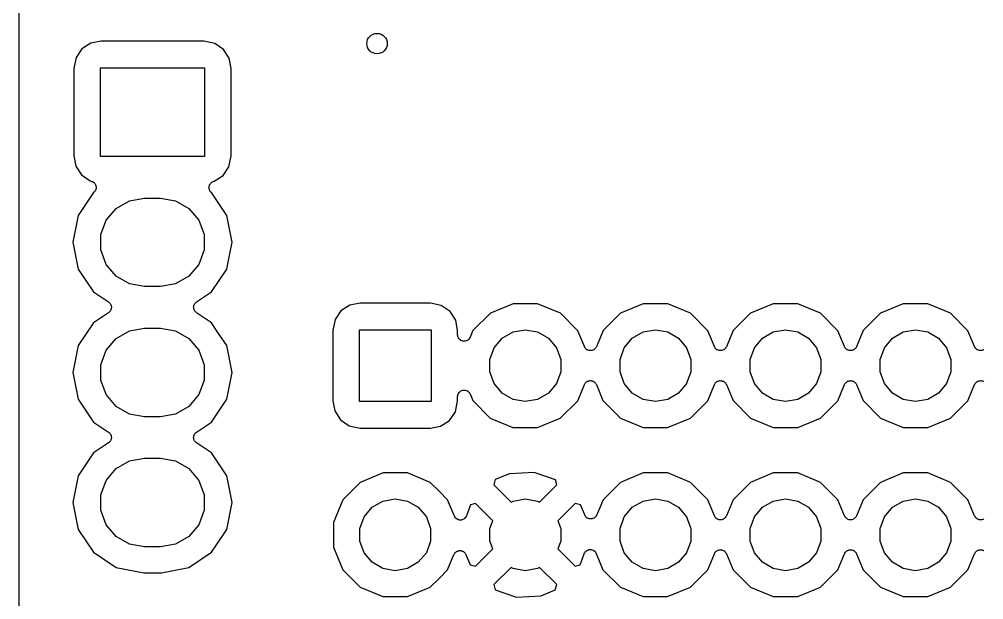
# Model space of a CAD drawing. Extents: x 10 to 287, y -200 to -10.
# Drawn here: x 80.9 to 99.73, y -111.57 to -100.24 of the extents above; entities that cross this region are included whole.
import ezdxf

# ---------------------------------------------------------------- set-up
doc = ezdxf.new("R2010")
doc.units = 0
doc.header["$MEASUREMENT"] = 0
doc.layers.add('BLACK', color=7, linetype='CONTINUOUS')

msp = doc.modelspace()

# ---------------------------------------------------------------- linework, layer by layer
at = {"layer": 'Black'}
for p, q in [((80.8985, -104.59), (80.8985, -98.84)), ((82.2965, -100.703), (82.1229, -100.815)), ((82.4958, -100.666), (82.2965, -100.703)), ((84.5033, -100.666), (82.4958, -100.666)), ((84.7175, -100.709), (84.5033, -100.666)), ((84.8872, -100.825), (84.7175, -100.709)), ((82.1229, -100.815), (82.0069, -100.985)), ((84.9989, -100.999), (84.8872, -100.825)), ((82.0069, -100.985), (81.9636, -101.199)), ((85.0364, -101.198), (84.9989, -100.999)), ((81.9636, -101.199), (81.9636, -102.902)), ((82.484, -102.914), (82.484, -101.186)), ((82.484, -101.186), (84.516, -101.186)), ((84.516, -101.186), (84.516, -102.914)), ((85.0364, -101.255), (85.0364, -101.198)), ((85.0364, -102.901), (85.0364, -101.255)), ((81.9636, -102.902), (82.0011, -103.101)), ((84.516, -102.914), (82.484, -102.914)), ((84.9931, -103.115), (85.0364, -102.901)), ((82.0011, -103.101), (82.1128, -103.275)), ((84.8771, -103.285), (84.9931, -103.115)), ((82.1128, -103.275), (82.2825, -103.391)), ((84.7012, -103.398), (84.8771, -103.285)), ((82.2825, -103.391), (82.2986, -103.394)), ((82.2986, -103.394), (82.3139, -103.4)), ((82.3139, -103.4), (82.3296, -103.404)), ((82.3296, -103.404), (82.3343, -103.408)), ((82.3343, -103.408), (82.3397, -103.41)), ((82.3397, -103.41), (82.352, -103.421)), ((82.352, -103.421), (82.3652, -103.431)), ((82.3652, -103.431), (82.3684, -103.435)), ((82.3684, -103.435), (82.3728, -103.439)), ((82.3728, -103.439), (82.3806, -103.454)), ((82.3806, -103.454), (82.3897, -103.467)), ((82.3916, -103.565), (82.3831, -103.579)), ((82.3897, -103.467), (82.3911, -103.473)), ((82.3911, -103.473), (82.3938, -103.478)), ((82.3928, -103.559), (82.3916, -103.565)), ((82.3954, -103.554), (82.3928, -103.559)), ((82.3938, -103.478), (82.3963, -103.494)), ((82.3971, -103.538), (82.3954, -103.554)), ((82.3963, -103.494), (82.4002, -103.51)), ((82.4004, -103.522), (82.3971, -103.538)), ((82.4002, -103.51), (82.3995, -103.516)), ((82.3995, -103.516), (82.4004, -103.522)), ((84.6031, -103.522), (84.6039, -103.517)), ((84.6063, -103.539), (84.6031, -103.522)), ((84.6034, -103.512), (84.6075, -103.496)), ((84.6039, -103.517), (84.6034, -103.512)), ((84.6082, -103.556), (84.6063, -103.539)), ((84.6075, -103.496), (84.6103, -103.479)), ((84.6103, -103.561), (84.6082, -103.556)), ((84.6103, -103.479), (84.6127, -103.474)), ((84.6113, -103.566), (84.6103, -103.561)), ((84.62, -103.58), (84.6113, -103.566)), ((84.6127, -103.474), (84.6138, -103.47)), ((84.6138, -103.47), (84.6234, -103.455)), ((84.6234, -103.455), (84.6319, -103.44)), ((84.6319, -103.44), (84.6356, -103.437)), ((84.6356, -103.437), (84.6383, -103.433)), ((84.6383, -103.433), (84.6522, -103.423)), ((84.6522, -103.423), (84.6653, -103.412)), ((84.6653, -103.412), (84.6699, -103.41)), ((84.6699, -103.41), (84.6739, -103.407)), ((84.6739, -103.407), (84.6905, -103.402)), ((84.6905, -103.402), (84.7012, -103.398)), ((82.3488, -103.619), (82.0504, -104.066)), ((82.3558, -103.613), (82.3488, -103.619)), ((82.3686, -103.602), (82.3558, -103.613)), ((82.3717, -103.598), (82.3686, -103.602)), ((82.3759, -103.593), (82.3717, -103.598)), ((82.3831, -103.579), (82.3759, -103.593)), ((83.0483, -103.778), (83.3437, -103.726)), ((83.3437, -103.726), (83.6563, -103.726)), ((83.6563, -103.726), (83.9517, -103.778)), ((84.6277, -103.596), (84.62, -103.58)), ((84.6312, -103.599), (84.6277, -103.596)), ((84.6337, -103.604), (84.6312, -103.599)), ((84.6471, -103.614), (84.6337, -103.604)), ((84.6493, -103.617), (84.6471, -103.614)), ((84.9496, -104.066), (84.6493, -103.617)), ((82.5958, -104.158), (82.7886, -103.928)), ((82.7886, -103.928), (83.0483, -103.778)), ((83.9517, -103.778), (84.2114, -103.928)), ((84.2114, -103.928), (84.4042, -104.158)), ((82.0504, -104.066), (81.9461, -104.59)), ((85.0539, -104.59), (84.9496, -104.066)), ((82.4932, -104.44), (82.5958, -104.158)), ((84.4042, -104.158), (84.5068, -104.44)), ((82.4932, -104.74), (82.4932, -104.44)), ((84.5068, -104.44), (84.5068, -104.74)), ((80.8985, -115.54), (80.8985, -104.59)), ((81.9461, -104.59), (82.0504, -105.114)), ((84.9762, -104.98), (85.0539, -104.59)), ((82.5958, -105.022), (82.4932, -104.74)), ((84.5068, -104.74), (84.4042, -105.022)), ((82.7886, -105.252), (82.5958, -105.022)), ((84.4042, -105.022), (84.2114, -105.252)), ((84.9496, -105.114), (84.9762, -104.98)), ((84.9762, -104.98), (84.9762, -104.98)), ((82.0504, -105.114), (82.3471, -105.558)), ((83.0483, -105.402), (82.7886, -105.252)), ((84.2114, -105.252), (83.9517, -105.402)), ((84.6529, -105.558), (84.9496, -105.114)), ((83.3437, -105.454), (83.0483, -105.402)), ((83.6563, -105.454), (83.3437, -105.454)), ((83.9517, -105.402), (83.6563, -105.454)), ((82.3471, -105.558), (82.6409, -105.754)), ((84.3591, -105.754), (84.6529, -105.558)), ((82.6409, -105.754), (82.6509, -105.764)), ((82.6509, -105.764), (82.6621, -105.772)), ((82.6621, -105.772), (82.6667, -105.779)), ((82.6667, -105.779), (82.6728, -105.785)), ((82.6728, -105.785), (82.6789, -105.797)), ((82.6789, -105.797), (82.6866, -105.809)), ((82.6866, -105.809), (82.6886, -105.817)), ((82.6886, -105.817), (82.6923, -105.824)), ((82.6923, -105.824), (82.6938, -105.838)), ((84.3062, -105.838), (84.3077, -105.824)), ((84.3077, -105.824), (84.3114, -105.817)), ((84.3114, -105.817), (84.3134, -105.809)), ((84.3134, -105.809), (84.3211, -105.797)), ((84.3211, -105.797), (84.3272, -105.785)), ((84.3272, -105.785), (84.3332, -105.779)), ((84.3332, -105.779), (84.3379, -105.772)), ((84.3379, -105.772), (84.3491, -105.764)), ((84.3491, -105.764), (84.3591, -105.754)), ((87.3536, -105.816), (87.18, -105.928)), ((87.5529, -105.779), (87.3536, -105.816)), ((88.9254, -105.779), (87.5529, -105.779)), ((89.1396, -105.822), (88.9254, -105.779)), ((89.3093, -105.938), (89.1396, -105.822)), ((90.5407, -105.791), (90.0971, -105.974)), ((91.0206, -105.791), (90.5407, -105.791)), ((91.4639, -105.975), (91.0206, -105.791)), ((93.0807, -105.791), (92.6371, -105.974)), ((93.5606, -105.791), (93.0807, -105.791)), ((94.0039, -105.975), (93.5606, -105.791)), ((95.6207, -105.791), (95.1771, -105.974)), ((96.1006, -105.791), (95.6207, -105.791)), ((96.5439, -105.975), (96.1006, -105.791)), ((98.1607, -105.791), (97.7171, -105.974)), ((98.6406, -105.791), (98.1607, -105.791)), ((99.0839, -105.975), (98.6406, -105.791)), ((82.6409, -105.966), (82.3471, -106.162)), ((82.6509, -105.956), (82.6409, -105.966)), ((82.6621, -105.948), (82.6509, -105.956)), ((82.6667, -105.941), (82.6621, -105.948)), ((82.6728, -105.935), (82.6667, -105.941)), ((82.6789, -105.923), (82.6728, -105.935)), ((82.6866, -105.911), (82.6789, -105.923)), ((82.6886, -105.903), (82.6866, -105.911)), ((82.6923, -105.896), (82.6886, -105.903)), ((82.6938, -105.882), (82.6923, -105.896)), ((82.6938, -105.838), (82.6971, -105.852)), ((82.6971, -105.868), (82.6938, -105.882)), ((82.6971, -105.852), (82.6962, -105.86)), ((82.6962, -105.86), (82.6971, -105.868)), ((84.3029, -105.852), (84.3062, -105.838)), ((84.3038, -105.86), (84.3029, -105.852)), ((84.3029, -105.868), (84.3038, -105.86)), ((84.3062, -105.882), (84.3029, -105.868)), ((84.3077, -105.896), (84.3062, -105.882)), ((84.3114, -105.903), (84.3077, -105.896)), ((84.3134, -105.911), (84.3114, -105.903)), ((84.3211, -105.923), (84.3134, -105.911)), ((84.3272, -105.935), (84.3211, -105.923)), ((84.3332, -105.941), (84.3272, -105.935)), ((84.3379, -105.948), (84.3332, -105.941)), ((84.3491, -105.956), (84.3379, -105.948)), ((84.3591, -105.966), (84.3491, -105.956)), ((84.6529, -106.162), (84.3591, -105.966)), ((87.18, -105.928), (87.064, -106.098)), ((89.421, -106.112), (89.3093, -105.938)), ((90.0971, -105.974), (89.7574, -106.313)), ((91.803, -106.315), (91.4639, -105.975)), ((92.6371, -105.974), (92.2974, -106.313)), ((94.343, -106.315), (94.0039, -105.975)), ((95.1771, -105.974), (94.8374, -106.313)), ((96.883, -106.315), (96.5439, -105.975)), ((97.7171, -105.974), (97.3774, -106.313)), ((99.423, -106.315), (99.0839, -105.975)), ((82.3471, -106.162), (82.0504, -106.606)), ((84.7916, -106.37), (84.6529, -106.162)), ((87.064, -106.098), (87.0207, -106.312)), ((89.4585, -106.311), (89.421, -106.112)), ((82.7886, -106.468), (83.0483, -106.318)), ((83.0483, -106.318), (83.3437, -106.266)), ((83.3437, -106.266), (83.6563, -106.266)), ((83.6563, -106.266), (83.9517, -106.318)), ((83.9517, -106.318), (84.2114, -106.468)), ((84.9496, -106.606), (84.7916, -106.37)), ((87.0207, -106.312), (87.0207, -107.684)), ((87.5411, -107.696), (87.5411, -106.299)), ((87.5411, -106.299), (88.9381, -106.299)), ((88.9381, -106.299), (88.9381, -107.696)), ((89.4585, -106.396), (89.4585, -106.311)), ((89.4619, -106.415), (89.4585, -106.396)), ((89.7574, -106.313), (89.7028, -106.445)), ((90.3289, -106.46), (90.5398, -106.339)), ((90.5398, -106.339), (90.7796, -106.296)), ((90.7796, -106.296), (91.0194, -106.339)), ((91.0194, -106.339), (91.2303, -106.46)), ((91.9321, -106.627), (91.803, -106.315)), ((92.2974, -106.313), (92.1668, -106.628)), ((92.8689, -106.46), (93.0798, -106.339)), ((93.0798, -106.339), (93.3196, -106.296)), ((93.3196, -106.296), (93.5594, -106.339)), ((93.5594, -106.339), (93.7703, -106.46)), ((94.4721, -106.627), (94.343, -106.315)), ((94.8374, -106.313), (94.7068, -106.628)), ((95.4089, -106.46), (95.6198, -106.339)), ((95.6198, -106.339), (95.8596, -106.296)), ((95.8596, -106.296), (96.0994, -106.339)), ((96.0994, -106.339), (96.3103, -106.46)), ((97.0121, -106.627), (96.883, -106.315)), ((97.3774, -106.313), (97.2468, -106.628)), ((97.9489, -106.46), (98.1598, -106.339)), ((98.1598, -106.339), (98.3996, -106.296)), ((98.3996, -106.296), (98.6394, -106.339)), ((98.6394, -106.339), (98.8503, -106.46)), ((99.5521, -106.627), (99.423, -106.315)), ((82.5958, -106.698), (82.7886, -106.468)), ((84.2114, -106.468), (84.4042, -106.698)), ((89.4644, -106.434), (89.4619, -106.415)), ((89.4657, -106.436), (89.4644, -106.434)), ((89.4662, -106.439), (89.4657, -106.436)), ((89.4758, -106.456), (89.4662, -106.439)), ((89.4847, -106.473), (89.4758, -106.456)), ((89.4868, -106.475), (89.4847, -106.473)), ((89.4883, -106.477), (89.4868, -106.475)), ((89.503, -106.49), (89.4883, -106.477)), ((89.5172, -106.503), (89.503, -106.49)), ((89.5199, -106.504), (89.5172, -106.503)), ((89.522, -106.506), (89.5199, -106.504)), ((89.5401, -106.512), (89.522, -106.506)), ((89.5579, -106.52), (89.5401, -106.512)), ((89.5608, -106.52), (89.5579, -106.52)), ((89.5635, -106.521), (89.5608, -106.52)), ((89.5828, -106.521), (89.5635, -106.521)), ((89.602, -106.522), (89.5828, -106.521)), ((89.6047, -106.521), (89.602, -106.522)), ((89.6076, -106.521), (89.6047, -106.521)), ((89.6257, -106.514), (89.6076, -106.521)), ((89.6441, -106.509), (89.6257, -106.514)), ((89.6464, -106.507), (89.6441, -106.509)), ((89.649, -106.506), (89.6464, -106.507)), ((89.6638, -106.493), (89.649, -106.506)), ((89.6791, -106.482), (89.6638, -106.493)), ((89.6806, -106.479), (89.6791, -106.482)), ((89.6828, -106.477), (89.6806, -106.479)), ((89.6925, -106.461), (89.6828, -106.477)), ((89.7028, -106.445), (89.6925, -106.461)), ((90.1724, -106.647), (90.3289, -106.46)), ((91.2303, -106.46), (91.3868, -106.647)), ((92.7124, -106.647), (92.8689, -106.46)), ((93.7703, -106.46), (93.9268, -106.647)), ((95.2524, -106.647), (95.4089, -106.46)), ((96.3103, -106.46), (96.4668, -106.647)), ((97.7924, -106.647), (97.9489, -106.46)), ((98.8503, -106.46), (99.0068, -106.647)), ((82.0504, -106.606), (81.9461, -107.13)), ((82.4932, -106.98), (82.5958, -106.698)), ((84.4042, -106.698), (84.5068, -106.98)), ((85.0539, -107.13), (84.9496, -106.606)), ((90.0891, -106.876), (90.1724, -106.647)), ((91.3868, -106.647), (91.4701, -106.876)), ((91.941, -106.641), (91.9321, -106.627)), ((91.9487, -106.656), (91.941, -106.641)), ((91.9528, -106.66), (91.9487, -106.656)), ((91.9558, -106.665), (91.9528, -106.66)), ((91.9689, -106.675), (91.9558, -106.665)), ((91.9812, -106.686), (91.9689, -106.675)), ((91.9863, -106.688), (91.9812, -106.686)), ((91.9908, -106.692), (91.9863, -106.688)), ((92.0066, -106.697), (91.9908, -106.692)), ((92.0219, -106.703), (92.0066, -106.697)), ((92.0275, -106.703), (92.0219, -106.703)), ((92.0328, -106.705), (92.0275, -106.703)), ((92.0494, -106.704), (92.0328, -106.705)), ((92.066, -106.705), (92.0494, -106.704)), ((92.0713, -106.703), (92.066, -106.705)), ((92.0769, -106.703), (92.0713, -106.703)), ((92.0922, -106.697), (92.0769, -106.703)), ((92.108, -106.692), (92.0922, -106.697)), ((92.1125, -106.688), (92.108, -106.692)), ((92.1176, -106.686), (92.1125, -106.688)), ((92.1299, -106.675), (92.1176, -106.686)), ((92.1431, -106.665), (92.1299, -106.675)), ((92.1461, -106.66), (92.1431, -106.665)), ((92.1502, -106.656), (92.1461, -106.66)), ((92.1579, -106.642), (92.1502, -106.656)), ((92.1668, -106.628), (92.1579, -106.642)), ((92.6291, -106.876), (92.7124, -106.647)), ((93.9268, -106.647), (94.0101, -106.876)), ((94.481, -106.641), (94.4721, -106.627)), ((94.4887, -106.656), (94.481, -106.641)), ((94.4928, -106.66), (94.4887, -106.656)), ((94.4958, -106.665), (94.4928, -106.66)), ((94.5089, -106.675), (94.4958, -106.665)), ((94.5212, -106.686), (94.5089, -106.675)), ((94.5263, -106.688), (94.5212, -106.686)), ((94.5308, -106.692), (94.5263, -106.688)), ((94.5466, -106.697), (94.5308, -106.692)), ((94.5619, -106.703), (94.5466, -106.697)), ((94.5675, -106.703), (94.5619, -106.703)), ((94.5728, -106.705), (94.5675, -106.703)), ((94.5894, -106.704), (94.5728, -106.705)), ((94.606, -106.705), (94.5894, -106.704)), ((94.6113, -106.703), (94.606, -106.705)), ((94.6169, -106.703), (94.6113, -106.703)), ((94.6322, -106.697), (94.6169, -106.703)), ((94.648, -106.692), (94.6322, -106.697)), ((94.6525, -106.688), (94.648, -106.692)), ((94.6576, -106.686), (94.6525, -106.688)), ((94.6699, -106.675), (94.6576, -106.686)), ((94.6831, -106.665), (94.6699, -106.675)), ((94.6861, -106.66), (94.6831, -106.665)), ((94.6902, -106.656), (94.6861, -106.66)), ((94.6979, -106.642), (94.6902, -106.656)), ((94.7068, -106.628), (94.6979, -106.642)), ((95.1691, -106.876), (95.2524, -106.647)), ((96.4668, -106.647), (96.5501, -106.876)), ((97.021, -106.641), (97.0121, -106.627)), ((97.0287, -106.656), (97.021, -106.641)), ((97.0328, -106.66), (97.0287, -106.656)), ((97.0358, -106.665), (97.0328, -106.66)), ((97.0489, -106.675), (97.0358, -106.665)), ((97.0612, -106.686), (97.0489, -106.675)), ((97.0663, -106.688), (97.0612, -106.686)), ((97.0708, -106.692), (97.0663, -106.688)), ((97.0866, -106.697), (97.0708, -106.692)), ((97.1019, -106.703), (97.0866, -106.697)), ((97.1075, -106.703), (97.1019, -106.703)), ((97.1128, -106.705), (97.1075, -106.703)), ((97.1294, -106.704), (97.1128, -106.705)), ((97.146, -106.705), (97.1294, -106.704)), ((97.1513, -106.703), (97.146, -106.705)), ((97.1569, -106.703), (97.1513, -106.703)), ((97.1722, -106.697), (97.1569, -106.703)), ((97.188, -106.692), (97.1722, -106.697)), ((97.1925, -106.688), (97.188, -106.692)), ((97.1976, -106.686), (97.1925, -106.688)), ((97.2099, -106.675), (97.1976, -106.686)), ((97.2231, -106.665), (97.2099, -106.675)), ((97.2261, -106.66), (97.2231, -106.665)), ((97.2302, -106.656), (97.2261, -106.66)), ((97.2379, -106.642), (97.2302, -106.656)), ((97.2468, -106.628), (97.2379, -106.642)), ((97.7091, -106.876), (97.7924, -106.647)), ((99.0068, -106.647), (99.0901, -106.876)), ((99.561, -106.641), (99.5521, -106.627)), ((99.5687, -106.656), (99.561, -106.641)), ((99.5728, -106.66), (99.5687, -106.656)), ((99.5758, -106.665), (99.5728, -106.66)), ((99.5889, -106.675), (99.5758, -106.665)), ((99.6012, -106.686), (99.5889, -106.675)), ((99.6063, -106.688), (99.6012, -106.686)), ((99.6108, -106.692), (99.6063, -106.688)), ((99.6266, -106.697), (99.6108, -106.692)), ((99.6419, -106.703), (99.6266, -106.697)), ((99.6475, -106.703), (99.6419, -106.703)), ((99.6528, -106.705), (99.6475, -106.703)), ((99.6694, -106.704), (99.6528, -106.705)), ((99.686, -106.705), (99.6694, -106.704)), ((99.6913, -106.703), (99.686, -106.705)), ((99.6969, -106.703), (99.6913, -106.703)), ((99.7122, -106.697), (99.6969, -106.703)), ((99.728, -106.692), (99.7122, -106.697)), ((99.7325, -106.688), (99.728, -106.692)), ((90.0891, -107.119), (90.0891, -106.876)), ((91.4701, -106.876), (91.4701, -107.119)), ((92.6291, -107.119), (92.6291, -106.876)), ((94.0101, -106.876), (94.0101, -107.119)), ((95.1691, -107.119), (95.1691, -106.876)), ((96.5501, -106.876), (96.5501, -107.119)), ((97.7091, -107.119), (97.7091, -106.876)), ((99.0901, -106.876), (99.0901, -107.119)), ((81.9461, -107.13), (82.0504, -107.654)), ((82.4932, -107.28), (82.4932, -106.98)), ((84.5068, -106.98), (84.5068, -107.28)), ((84.9496, -107.654), (85.0539, -107.13)), ((90.1724, -107.348), (90.0891, -107.119)), ((91.4701, -107.119), (91.3868, -107.348)), ((92.7124, -107.348), (92.6291, -107.119)), ((94.0101, -107.119), (93.9268, -107.348)), ((95.2524, -107.348), (95.1691, -107.119)), ((96.5501, -107.119), (96.4668, -107.348)), ((97.7924, -107.348), (97.7091, -107.119)), ((99.0901, -107.119), (99.0068, -107.348)), ((82.5958, -107.562), (82.4932, -107.28)), ((84.5068, -107.28), (84.4042, -107.562)), ((91.9413, -107.353), (91.949, -107.339)), ((91.949, -107.339), (91.9531, -107.335)), ((91.9531, -107.335), (91.9561, -107.33)), ((91.9561, -107.33), (91.9693, -107.32)), ((91.9693, -107.32), (91.9816, -107.309)), ((91.9816, -107.309), (91.9867, -107.307)), ((91.9867, -107.307), (91.9911, -107.303)), ((91.9911, -107.303), (92.007, -107.298)), ((92.007, -107.298), (92.0223, -107.292)), ((92.0223, -107.292), (92.0279, -107.292)), ((92.0279, -107.292), (92.0332, -107.29)), ((92.0332, -107.29), (92.0498, -107.291)), ((92.0498, -107.291), (92.0664, -107.29)), ((92.0664, -107.29), (92.0717, -107.292)), ((92.0717, -107.292), (92.0773, -107.292)), ((92.0773, -107.292), (92.0926, -107.298)), ((92.0926, -107.298), (92.1084, -107.303)), ((92.1084, -107.303), (92.1129, -107.307)), ((92.1129, -107.307), (92.118, -107.309)), ((92.118, -107.309), (92.1302, -107.32)), ((92.1302, -107.32), (92.1434, -107.33)), ((92.1434, -107.33), (92.1464, -107.335)), ((92.1464, -107.335), (92.1505, -107.339)), ((92.1505, -107.339), (92.1582, -107.354)), ((94.4813, -107.353), (94.489, -107.339)), ((94.489, -107.339), (94.4931, -107.335)), ((94.4931, -107.335), (94.4961, -107.33)), ((94.4961, -107.33), (94.5093, -107.32)), ((94.5093, -107.32), (94.5216, -107.309)), ((94.5216, -107.309), (94.5267, -107.307)), ((94.5267, -107.307), (94.5311, -107.303)), ((94.5311, -107.303), (94.547, -107.298)), ((94.547, -107.298), (94.5623, -107.292)), ((94.5623, -107.292), (94.5679, -107.292)), ((94.5679, -107.292), (94.5732, -107.29)), ((94.5732, -107.29), (94.5898, -107.291)), ((94.5898, -107.291), (94.6064, -107.29)), ((94.6064, -107.29), (94.6117, -107.292)), ((94.6117, -107.292), (94.6173, -107.292)), ((94.6173, -107.292), (94.6326, -107.298)), ((94.6326, -107.298), (94.6484, -107.303)), ((94.6484, -107.303), (94.6529, -107.307)), ((94.6529, -107.307), (94.658, -107.309)), ((94.658, -107.309), (94.6702, -107.32)), ((94.6702, -107.32), (94.6834, -107.33)), ((94.6834, -107.33), (94.6864, -107.335)), ((94.6864, -107.335), (94.6905, -107.339)), ((94.6905, -107.339), (94.6982, -107.354)), ((97.0213, -107.353), (97.029, -107.339)), ((97.029, -107.339), (97.0331, -107.335)), ((97.0331, -107.335), (97.0361, -107.33)), ((97.0361, -107.33), (97.0493, -107.32)), ((97.0493, -107.32), (97.0616, -107.309)), ((97.0616, -107.309), (97.0667, -107.307)), ((97.0667, -107.307), (97.0711, -107.303)), ((97.0711, -107.303), (97.087, -107.298)), ((97.087, -107.298), (97.1023, -107.292)), ((97.1023, -107.292), (97.1079, -107.292)), ((97.1079, -107.292), (97.1132, -107.29)), ((97.1132, -107.29), (97.1298, -107.291)), ((97.1298, -107.291), (97.1464, -107.29)), ((97.1464, -107.29), (97.1517, -107.292)), ((97.1517, -107.292), (97.1573, -107.292)), ((97.1573, -107.292), (97.1726, -107.298)), ((97.1726, -107.298), (97.1884, -107.303)), ((97.1884, -107.303), (97.1929, -107.307)), ((97.1929, -107.307), (97.198, -107.309)), ((97.198, -107.309), (97.2103, -107.32)), ((97.2103, -107.32), (97.2234, -107.33)), ((97.2234, -107.33), (97.2264, -107.335)), ((97.2264, -107.335), (97.2305, -107.339)), ((97.2305, -107.339), (97.2382, -107.354)), ((99.5613, -107.353), (99.569, -107.339)), ((99.569, -107.339), (99.5731, -107.335)), ((99.5731, -107.335), (99.5761, -107.33)), ((99.5761, -107.33), (99.5893, -107.32)), ((99.5893, -107.32), (99.6016, -107.309)), ((99.6016, -107.309), (99.6067, -107.307)), ((99.6067, -107.307), (99.6111, -107.303)), ((99.6111, -107.303), (99.627, -107.298)), ((99.627, -107.298), (99.6423, -107.292)), ((99.6423, -107.292), (99.6479, -107.292)), ((99.6479, -107.292), (99.6532, -107.29)), ((99.6532, -107.29), (99.6698, -107.291)), ((99.6698, -107.291), (99.6864, -107.29)), ((99.6864, -107.29), (99.6917, -107.292)), ((99.6917, -107.292), (99.6973, -107.292)), ((99.6973, -107.292), (99.7126, -107.298)), ((99.7126, -107.298), (99.7284, -107.303)), ((99.7284, -107.303), (99.7329, -107.307)), ((89.4759, -107.539), (89.4849, -107.522)), ((89.4849, -107.522), (89.4869, -107.52)), ((89.4869, -107.52), (89.4883, -107.518)), ((89.4883, -107.518), (89.5031, -107.506)), ((89.5031, -107.506), (89.5174, -107.492)), ((89.5174, -107.492), (89.5199, -107.491)), ((89.5199, -107.491), (89.522, -107.49)), ((89.522, -107.49), (89.5402, -107.483)), ((89.5402, -107.483), (89.5582, -107.476)), ((89.5582, -107.476), (89.5609, -107.475)), ((89.5609, -107.475), (89.5635, -107.475)), ((89.5635, -107.475), (89.5829, -107.475)), ((89.5829, -107.475), (89.6022, -107.474)), ((89.6022, -107.474), (89.6048, -107.475)), ((89.6048, -107.475), (89.6076, -107.475)), ((89.6076, -107.475), (89.6258, -107.481)), ((89.6258, -107.481), (89.6443, -107.487)), ((89.6443, -107.487), (89.6465, -107.489)), ((89.6465, -107.489), (89.649, -107.49)), ((89.649, -107.49), (89.6639, -107.502)), ((89.6639, -107.502), (89.6792, -107.514)), ((89.6792, -107.514), (89.6807, -107.516)), ((89.6807, -107.516), (89.6828, -107.518)), ((89.6828, -107.518), (89.6925, -107.535)), ((90.3289, -107.535), (90.1724, -107.348)), ((91.3868, -107.348), (91.2303, -107.535)), ((91.8018, -107.682), (91.9324, -107.367)), ((91.9324, -107.367), (91.9413, -107.353)), ((92.1582, -107.354), (92.1671, -107.368)), ((92.1671, -107.368), (92.2962, -107.68)), ((92.8689, -107.535), (92.7124, -107.348)), ((93.9268, -107.348), (93.7703, -107.535)), ((94.3418, -107.682), (94.4724, -107.367)), ((94.4724, -107.367), (94.4813, -107.353)), ((94.6982, -107.354), (94.7071, -107.368)), ((94.7071, -107.368), (94.8362, -107.68)), ((95.4089, -107.535), (95.2524, -107.348)), ((96.4668, -107.348), (96.3103, -107.535)), ((96.8818, -107.682), (97.0124, -107.367)), ((97.0124, -107.367), (97.0213, -107.353)), ((97.2382, -107.354), (97.2471, -107.368)), ((97.2471, -107.368), (97.3762, -107.68)), ((97.9489, -107.535), (97.7924, -107.348)), ((99.0068, -107.348), (98.8503, -107.535)), ((99.4218, -107.682), (99.5524, -107.367)), ((99.5524, -107.367), (99.5613, -107.353)), ((82.0504, -107.654), (82.3471, -108.098)), ((82.7886, -107.792), (82.5958, -107.562)), ((84.4042, -107.562), (84.2114, -107.792)), ((84.6529, -108.098), (84.9496, -107.654)), ((87.0207, -107.684), (87.0582, -107.883)), ((88.9381, -107.696), (87.5411, -107.696)), ((89.4152, -107.897), (89.4585, -107.683)), ((89.4585, -107.6), (89.4619, -107.581)), ((89.4585, -107.683), (89.4585, -107.6)), ((89.4619, -107.581), (89.4645, -107.561)), ((89.4645, -107.561), (89.4657, -107.559)), ((89.4657, -107.559), (89.4662, -107.556)), ((89.4662, -107.556), (89.4759, -107.539)), ((89.6925, -107.535), (89.7029, -107.551)), ((89.7029, -107.551), (89.7562, -107.68)), ((89.7562, -107.68), (90.0953, -108.02)), ((90.5398, -107.656), (90.3289, -107.535)), ((90.7796, -107.699), (90.5398, -107.656)), ((91.0194, -107.656), (90.7796, -107.699)), ((91.2303, -107.535), (91.0194, -107.656)), ((91.4621, -108.021), (91.8018, -107.682)), ((92.2962, -107.68), (92.6353, -108.02)), ((93.0798, -107.656), (92.8689, -107.535)), ((93.3196, -107.699), (93.0798, -107.656)), ((93.5594, -107.656), (93.3196, -107.699)), ((93.7703, -107.535), (93.5594, -107.656)), ((94.0021, -108.021), (94.3418, -107.682)), ((94.8362, -107.68), (95.1753, -108.02)), ((95.6198, -107.656), (95.4089, -107.535)), ((95.8596, -107.699), (95.6198, -107.656)), ((96.0994, -107.656), (95.8596, -107.699)), ((96.3103, -107.535), (96.0994, -107.656)), ((96.5421, -108.021), (96.8818, -107.682)), ((97.3762, -107.68), (97.7153, -108.02)), ((98.1598, -107.656), (97.9489, -107.535)), ((98.3996, -107.699), (98.1598, -107.656)), ((98.6394, -107.656), (98.3996, -107.699)), ((98.8503, -107.535), (98.6394, -107.656)), ((99.0821, -108.021), (99.4218, -107.682)), ((83.0483, -107.942), (82.7886, -107.792)), ((84.2114, -107.792), (83.9517, -107.942)), ((87.0582, -107.883), (87.1699, -108.057)), ((89.2992, -108.067), (89.4152, -107.897)), ((83.3437, -107.994), (83.0483, -107.942)), ((83.6563, -107.994), (83.3437, -107.994)), ((83.9517, -107.942), (83.6563, -107.994)), ((87.1699, -108.057), (87.3396, -108.173)), ((89.1256, -108.179), (89.2992, -108.067)), ((90.0953, -108.02), (90.5386, -108.204)), ((91.0185, -108.204), (91.4621, -108.021)), ((92.6353, -108.02), (93.0786, -108.204)), ((93.5585, -108.204), (94.0021, -108.021)), ((95.1753, -108.02), (95.6186, -108.204)), ((96.0985, -108.204), (96.5421, -108.021)), ((97.7153, -108.02), (98.1586, -108.204)), ((98.6385, -108.204), (99.0821, -108.021)), ((82.3471, -108.098), (82.6409, -108.294)), ((84.3591, -108.294), (84.6529, -108.098)), ((87.3396, -108.173), (87.5538, -108.216)), ((87.5538, -108.216), (88.9263, -108.216)), ((88.9263, -108.216), (89.1256, -108.179)), ((90.5386, -108.204), (91.0185, -108.204)), ((93.0786, -108.204), (93.5585, -108.204)), ((95.6186, -108.204), (96.0985, -108.204)), ((98.1586, -108.204), (98.6385, -108.204)), ((82.6409, -108.294), (82.6509, -108.304)), ((82.6509, -108.304), (82.6621, -108.312)), ((82.6621, -108.312), (82.6667, -108.319)), ((82.6667, -108.319), (82.6728, -108.325)), ((82.6728, -108.325), (82.6789, -108.337)), ((82.6789, -108.463), (82.6728, -108.475)), ((82.6789, -108.337), (82.6866, -108.349)), ((82.6866, -108.451), (82.6789, -108.463)), ((82.6866, -108.349), (82.6886, -108.357)), ((82.6886, -108.443), (82.6866, -108.451)), ((82.6886, -108.357), (82.6923, -108.364)), ((82.6923, -108.436), (82.6886, -108.443)), ((82.6923, -108.364), (82.6938, -108.378)), ((82.6938, -108.422), (82.6923, -108.436)), ((82.6938, -108.378), (82.6971, -108.392)), ((82.6971, -108.408), (82.6938, -108.422)), ((82.6971, -108.392), (82.6962, -108.4)), ((82.6962, -108.4), (82.6971, -108.408)), ((84.3029, -108.392), (84.3062, -108.378)), ((84.3038, -108.4), (84.3029, -108.392)), ((84.3029, -108.408), (84.3038, -108.4)), ((84.3062, -108.422), (84.3029, -108.408)), ((84.3062, -108.378), (84.3077, -108.364)), ((84.3077, -108.436), (84.3062, -108.422)), ((84.3077, -108.364), (84.3114, -108.357)), ((84.3114, -108.443), (84.3077, -108.436)), ((84.3114, -108.357), (84.3134, -108.349)), ((84.3134, -108.451), (84.3114, -108.443)), ((84.3134, -108.349), (84.3211, -108.337)), ((84.3211, -108.463), (84.3134, -108.451)), ((84.3211, -108.337), (84.3272, -108.325)), ((84.3272, -108.475), (84.3211, -108.463)), ((84.3272, -108.325), (84.3332, -108.319)), ((84.3332, -108.319), (84.3379, -108.312)), ((84.3379, -108.312), (84.3491, -108.304)), ((84.3491, -108.304), (84.3591, -108.294)), ((82.6409, -108.506), (82.3471, -108.702)), ((82.6509, -108.496), (82.6409, -108.506)), ((82.6621, -108.488), (82.6509, -108.496)), ((82.6667, -108.481), (82.6621, -108.488)), ((82.6728, -108.475), (82.6667, -108.481)), ((84.3332, -108.481), (84.3272, -108.475)), ((84.3379, -108.488), (84.3332, -108.481)), ((84.3491, -108.496), (84.3379, -108.488)), ((84.3591, -108.506), (84.3491, -108.496)), ((84.6529, -108.702), (84.3591, -108.506)), ((82.3471, -108.702), (82.0504, -109.146)), ((83.0483, -108.858), (83.3437, -108.806)), ((83.3437, -108.806), (83.6563, -108.806)), ((83.6563, -108.806), (83.9517, -108.858)), ((84.9496, -109.146), (84.6529, -108.702)), ((82.5958, -109.238), (82.7886, -109.008)), ((82.7886, -109.008), (83.0483, -108.858)), ((83.9517, -108.858), (84.2114, -109.008)), ((84.2114, -109.008), (84.4042, -109.238)), ((82.0504, -109.146), (81.9461, -109.67)), ((85.0539, -109.67), (84.9496, -109.146)), ((88.0007, -109.093), (87.5571, -109.276)), ((88.4806, -109.093), (88.0007, -109.093)), ((88.9239, -109.277), (88.4806, -109.093)), ((90.1936, -109.223), (90.1663, -109.327)), ((90.471, -109.108), (90.1936, -109.223)), ((90.9538, -109.082), (90.471, -109.108)), ((91.3667, -109.227), (90.9538, -109.082)), ((93.0807, -109.093), (92.6371, -109.276)), ((93.5606, -109.093), (93.0807, -109.093)), ((94.0039, -109.277), (93.5606, -109.093)), ((95.6207, -109.093), (95.1771, -109.276)), ((96.1006, -109.093), (95.6207, -109.093)), ((96.5439, -109.277), (96.1006, -109.093)), ((98.1607, -109.093), (97.7171, -109.276)), ((98.6406, -109.093), (98.1607, -109.093)), ((99.0839, -109.277), (98.6406, -109.093)), ((82.4932, -109.52), (82.5958, -109.238)), ((84.4042, -109.238), (84.5068, -109.52)), ((87.5571, -109.276), (87.2174, -109.615)), ((89.1014, -109.455), (88.9239, -109.277)), ((90.1663, -109.327), (90.5018, -109.663)), ((91.0574, -109.663), (91.3929, -109.327)), ((91.3929, -109.327), (91.3667, -109.227)), ((92.6371, -109.276), (92.2974, -109.615)), ((94.343, -109.617), (94.0039, -109.277)), ((95.1771, -109.276), (94.8374, -109.615)), ((96.883, -109.617), (96.5439, -109.277)), ((97.7171, -109.276), (97.3774, -109.615)), ((99.423, -109.617), (99.0839, -109.277)), ((82.4932, -109.82), (82.4932, -109.52)), ((84.5068, -109.52), (84.5068, -109.82)), ((87.9998, -109.641), (88.2396, -109.598)), ((88.2396, -109.598), (88.4794, -109.641)), ((89.263, -109.617), (89.1014, -109.455)), ((90.5398, -109.641), (90.7796, -109.598)), ((90.7796, -109.598), (91.0194, -109.641)), ((93.0798, -109.641), (93.3196, -109.598)), ((93.3196, -109.598), (93.5594, -109.641)), ((95.6198, -109.641), (95.8596, -109.598)), ((95.8596, -109.598), (96.0994, -109.641)), ((98.1598, -109.641), (98.3996, -109.598)), ((98.3996, -109.598), (98.6394, -109.641)), ((81.9461, -109.67), (82.0504, -110.194)), ((84.9496, -110.194), (85.0539, -109.67)), ((87.2174, -109.615), (87.0333, -110.058)), ((87.6324, -109.949), (87.7889, -109.762)), ((87.7889, -109.762), (87.9998, -109.641)), ((88.4794, -109.641), (88.6903, -109.762)), ((88.6903, -109.762), (88.8468, -109.949)), ((89.3941, -109.934), (89.263, -109.617)), ((89.7072, -109.712), (89.6313, -109.928)), ((89.8071, -109.686), (89.7072, -109.712)), ((90.145, -110.024), (89.8071, -109.686)), ((90.5018, -109.663), (90.5398, -109.641)), ((91.0194, -109.641), (91.0574, -109.663)), ((91.7521, -109.686), (91.4142, -110.024)), ((91.8562, -109.713), (91.7521, -109.686)), ((91.939, -109.913), (91.8562, -109.713)), ((92.2974, -109.615), (92.1736, -109.913)), ((92.7124, -109.949), (92.8689, -109.762)), ((92.8689, -109.762), (93.0798, -109.641)), ((93.5594, -109.641), (93.7703, -109.762)), ((93.7703, -109.762), (93.9268, -109.949)), ((94.4721, -109.929), (94.343, -109.617)), ((94.8374, -109.615), (94.7068, -109.93)), ((95.2524, -109.949), (95.4089, -109.762)), ((95.4089, -109.762), (95.6198, -109.641)), ((96.0994, -109.641), (96.3103, -109.762)), ((96.3103, -109.762), (96.4668, -109.949)), ((97.0121, -109.929), (96.883, -109.617)), ((97.3774, -109.615), (97.2468, -109.93)), ((97.7924, -109.949), (97.9489, -109.762)), ((97.9489, -109.762), (98.1598, -109.641)), ((98.6394, -109.641), (98.8503, -109.762)), ((98.8503, -109.762), (99.0068, -109.949)), ((99.5521, -109.929), (99.423, -109.617)), ((82.5958, -110.102), (82.4932, -109.82)), ((84.5068, -109.82), (84.4042, -110.102)), ((87.5491, -110.178), (87.6324, -109.949)), ((88.8468, -109.949), (88.9301, -110.178)), ((89.4049, -109.951), (89.3941, -109.934)), ((89.4151, -109.968), (89.4049, -109.951)), ((89.4167, -109.97), (89.4151, -109.968)), ((89.4178, -109.972), (89.4167, -109.97)), ((89.4337, -109.984), (89.4178, -109.972)), ((89.6097, -109.966), (89.5944, -109.979)), ((89.6107, -109.965), (89.6097, -109.966)), ((89.6122, -109.963), (89.6107, -109.965)), ((89.6215, -109.945), (89.6122, -109.963)), ((89.6313, -109.928), (89.6215, -109.945)), ((91.9478, -109.927), (91.939, -109.913)), ((91.9555, -109.942), (91.9478, -109.927)), ((91.9596, -109.946), (91.9555, -109.942)), ((91.9627, -109.95), (91.9596, -109.946)), ((91.9758, -109.96), (91.9627, -109.95)), ((91.988, -109.972), (91.9758, -109.96)), ((91.9932, -109.974), (91.988, -109.972)), ((91.9976, -109.977), (91.9932, -109.974)), ((92.0134, -109.982), (91.9976, -109.977)), ((92.1148, -109.977), (92.0991, -109.982)), ((92.1193, -109.974), (92.1148, -109.977)), ((92.1245, -109.972), (92.1193, -109.974)), ((92.1367, -109.961), (92.1245, -109.972)), ((92.1498, -109.95), (92.1367, -109.961)), ((92.1529, -109.946), (92.1498, -109.95)), ((92.157, -109.942), (92.1529, -109.946)), ((92.1647, -109.927), (92.157, -109.942)), ((92.1736, -109.913), (92.1647, -109.927)), ((92.6291, -110.178), (92.7124, -109.949)), ((93.9268, -109.949), (94.0101, -110.178)), ((94.481, -109.943), (94.4721, -109.929)), ((94.4887, -109.958), (94.481, -109.943)), ((94.4928, -109.962), (94.4887, -109.958)), ((94.4958, -109.967), (94.4928, -109.962)), ((94.5089, -109.977), (94.4958, -109.967)), ((94.5212, -109.988), (94.5089, -109.977)), ((94.6699, -109.977), (94.6576, -109.988)), ((94.6831, -109.967), (94.6699, -109.977)), ((94.6861, -109.962), (94.6831, -109.967)), ((94.6902, -109.958), (94.6861, -109.962)), ((94.6979, -109.944), (94.6902, -109.958)), ((94.7068, -109.93), (94.6979, -109.944)), ((95.1691, -110.178), (95.2524, -109.949)), ((96.4668, -109.949), (96.5501, -110.178)), ((97.021, -109.943), (97.0121, -109.929)), ((97.0287, -109.958), (97.021, -109.943)), ((97.0328, -109.962), (97.0287, -109.958)), ((97.0358, -109.967), (97.0328, -109.962)), ((97.0489, -109.977), (97.0358, -109.967)), ((97.0612, -109.988), (97.0489, -109.977)), ((97.2099, -109.977), (97.1976, -109.988)), ((97.2231, -109.967), (97.2099, -109.977)), ((97.2261, -109.962), (97.2231, -109.967)), ((97.2302, -109.958), (97.2261, -109.962)), ((97.2379, -109.944), (97.2302, -109.958)), ((97.2468, -109.93), (97.2379, -109.944)), ((97.7091, -110.178), (97.7924, -109.949)), ((99.0068, -109.949), (99.0901, -110.178)), ((99.561, -109.943), (99.5521, -109.929)), ((99.5687, -109.958), (99.561, -109.943)), ((99.5728, -109.962), (99.5687, -109.958)), ((99.5758, -109.967), (99.5728, -109.962)), ((99.5889, -109.977), (99.5758, -109.967)), ((99.6012, -109.988), (99.5889, -109.977)), ((82.7886, -110.332), (82.5958, -110.102)), ((84.4042, -110.102), (84.2114, -110.332)), ((87.0333, -110.058), (87.0329, -110.538)), ((89.4492, -109.996), (89.4337, -109.984)), ((89.4511, -109.997), (89.4492, -109.996)), ((89.4528, -109.998), (89.4511, -109.997)), ((89.4719, -110.004), (89.4528, -109.998)), ((89.4908, -110.011), (89.4719, -110.004)), ((89.4929, -110.011), (89.4908, -110.011)), ((89.4948, -110.012), (89.4929, -110.011)), ((89.5149, -110.011), (89.4948, -110.012)), ((89.5349, -110.011), (89.5149, -110.011)), ((89.5368, -110.01), (89.5349, -110.011)), ((89.5389, -110.01), (89.5368, -110.01)), ((89.5574, -110.002), (89.5389, -110.01)), ((89.5762, -109.995), (89.5574, -110.002)), ((89.5777, -109.994), (89.5762, -109.995)), ((89.5797, -109.993), (89.5777, -109.994)), ((89.5944, -109.979), (89.5797, -109.993)), ((90.0891, -110.178), (90.145, -110.024)), ((91.4142, -110.024), (91.4701, -110.178)), ((92.0287, -109.989), (92.0134, -109.982)), ((92.0343, -109.989), (92.0287, -109.989)), ((92.0397, -109.991), (92.0343, -109.989)), ((92.0562, -109.99), (92.0397, -109.991)), ((92.0728, -109.991), (92.0562, -109.99)), ((92.0781, -109.989), (92.0728, -109.991)), ((92.0838, -109.989), (92.0781, -109.989)), ((92.0991, -109.982), (92.0838, -109.989)), ((94.5263, -109.99), (94.5212, -109.988)), ((94.5308, -109.994), (94.5263, -109.99)), ((94.5466, -109.999), (94.5308, -109.994)), ((94.5619, -110.005), (94.5466, -109.999)), ((94.5675, -110.005), (94.5619, -110.005)), ((94.5728, -110.007), (94.5675, -110.005)), ((94.5894, -110.006), (94.5728, -110.007)), ((94.606, -110.007), (94.5894, -110.006)), ((94.6113, -110.005), (94.606, -110.007)), ((94.6169, -110.005), (94.6113, -110.005)), ((94.6322, -109.999), (94.6169, -110.005)), ((94.648, -109.994), (94.6322, -109.999)), ((94.6525, -109.99), (94.648, -109.994)), ((94.6576, -109.988), (94.6525, -109.99)), ((97.0663, -109.99), (97.0612, -109.988)), ((97.0708, -109.994), (97.0663, -109.99)), ((97.0866, -109.999), (97.0708, -109.994)), ((97.1019, -110.005), (97.0866, -109.999)), ((97.1075, -110.005), (97.1019, -110.005)), ((97.1128, -110.007), (97.1075, -110.005)), ((97.1294, -110.006), (97.1128, -110.007)), ((97.146, -110.007), (97.1294, -110.006)), ((97.1513, -110.005), (97.146, -110.007)), ((97.1569, -110.005), (97.1513, -110.005)), ((97.1722, -109.999), (97.1569, -110.005)), ((97.188, -109.994), (97.1722, -109.999)), ((97.1925, -109.99), (97.188, -109.994)), ((97.1976, -109.988), (97.1925, -109.99)), ((99.6063, -109.99), (99.6012, -109.988)), ((99.6108, -109.994), (99.6063, -109.99)), ((99.6266, -109.999), (99.6108, -109.994)), ((99.6419, -110.005), (99.6266, -109.999)), ((99.6475, -110.005), (99.6419, -110.005)), ((99.6528, -110.007), (99.6475, -110.005)), ((99.6694, -110.006), (99.6528, -110.007)), ((99.686, -110.007), (99.6694, -110.006)), ((99.6913, -110.005), (99.686, -110.007)), ((99.6969, -110.005), (99.6913, -110.005)), ((99.7122, -109.999), (99.6969, -110.005)), ((99.728, -109.994), (99.7122, -109.999)), ((99.7325, -109.99), (99.728, -109.994)), ((82.0504, -110.194), (82.3471, -110.638)), ((83.0483, -110.482), (82.7886, -110.332)), ((84.2114, -110.332), (83.9517, -110.482)), ((84.7498, -110.493), (84.9496, -110.194)), ((87.5491, -110.421), (87.5491, -110.178)), ((88.9301, -110.178), (88.9301, -110.421)), ((90.0891, -110.421), (90.0891, -110.178)), ((91.4701, -110.178), (91.4701, -110.421)), ((92.6291, -110.421), (92.6291, -110.178)), ((94.0101, -110.178), (94.0101, -110.421)), ((95.1691, -110.421), (95.1691, -110.178)), ((96.5501, -110.178), (96.5501, -110.421)), ((97.7091, -110.421), (97.7091, -110.178)), ((99.0901, -110.178), (99.0901, -110.421)), ((83.3437, -110.534), (83.0483, -110.482)), ((83.6563, -110.534), (83.3437, -110.534)), ((83.9517, -110.482), (83.6563, -110.534)), ((84.6529, -110.638), (84.7498, -110.493)), ((84.7498, -110.493), (84.7498, -110.493)), ((87.0329, -110.538), (87.2162, -110.982)), ((87.6324, -110.65), (87.5491, -110.421)), ((88.9301, -110.421), (88.8468, -110.65)), ((90.145, -110.575), (90.0891, -110.421)), ((91.4701, -110.421), (91.4142, -110.575)), ((92.7124, -110.65), (92.6291, -110.421)), ((94.0101, -110.421), (93.9268, -110.65)), ((95.2524, -110.65), (95.1691, -110.421)), ((96.5501, -110.421), (96.4668, -110.65)), ((97.7924, -110.65), (97.7091, -110.421)), ((99.0901, -110.421), (99.0068, -110.65)), ((82.3471, -110.638), (82.7913, -110.935)), ((84.2087, -110.935), (84.6529, -110.638)), ((87.7889, -110.837), (87.6324, -110.65)), ((88.8468, -110.65), (88.6903, -110.837)), ((89.2618, -110.984), (89.3856, -110.686)), ((89.3856, -110.686), (89.3945, -110.672)), ((89.3945, -110.672), (89.4022, -110.657)), ((89.4022, -110.657), (89.4063, -110.653)), ((89.4063, -110.653), (89.4094, -110.648)), ((89.4094, -110.648), (89.4225, -110.638)), ((89.4225, -110.638), (89.4347, -110.627)), ((89.4347, -110.627), (89.4399, -110.625)), ((89.4399, -110.625), (89.4444, -110.622)), ((89.4444, -110.622), (89.4601, -110.617)), ((89.4601, -110.617), (89.4754, -110.61)), ((89.4754, -110.61), (89.4811, -110.61)), ((89.4811, -110.61), (89.4864, -110.608)), ((89.4864, -110.608), (89.503, -110.609)), ((89.503, -110.609), (89.5195, -110.608)), ((89.5195, -110.608), (89.5249, -110.61)), ((89.5249, -110.61), (89.5305, -110.61)), ((89.5305, -110.61), (89.5458, -110.617)), ((89.5458, -110.617), (89.5616, -110.622)), ((89.5616, -110.622), (89.566, -110.625)), ((89.566, -110.625), (89.5712, -110.627)), ((89.5712, -110.627), (89.5834, -110.639)), ((89.5834, -110.639), (89.5965, -110.649)), ((89.5965, -110.649), (89.5996, -110.653)), ((89.5996, -110.653), (89.6037, -110.657)), ((89.6037, -110.657), (89.6114, -110.672)), ((89.6114, -110.672), (89.6202, -110.686)), ((89.6202, -110.686), (89.703, -110.886)), ((89.8071, -110.913), (90.145, -110.575)), ((91.4142, -110.575), (91.7521, -110.913)), ((91.852, -110.887), (91.9279, -110.671)), ((91.9279, -110.671), (91.9377, -110.654)), ((91.9377, -110.654), (91.947, -110.636)), ((91.947, -110.636), (91.9485, -110.634)), ((91.9485, -110.634), (91.9495, -110.633)), ((91.9495, -110.633), (91.9648, -110.62)), ((91.9648, -110.62), (91.9795, -110.606)), ((91.9795, -110.606), (91.9814, -110.605)), ((91.9814, -110.605), (91.983, -110.604)), ((91.983, -110.604), (92.0017, -110.597)), ((92.0017, -110.597), (92.0203, -110.589)), ((92.0203, -110.589), (92.0224, -110.589)), ((92.0224, -110.589), (92.0243, -110.588)), ((92.0243, -110.588), (92.0443, -110.588)), ((92.0443, -110.588), (92.0644, -110.587)), ((92.0644, -110.587), (92.0663, -110.588)), ((92.0663, -110.588), (92.0684, -110.588)), ((92.0684, -110.588), (92.0873, -110.595)), ((92.0873, -110.595), (92.1064, -110.601)), ((92.1064, -110.601), (92.1081, -110.602)), ((92.1081, -110.602), (92.11, -110.603)), ((92.11, -110.603), (92.1255, -110.615)), ((92.1255, -110.615), (92.1414, -110.627)), ((92.1414, -110.627), (92.1425, -110.629)), ((92.1425, -110.629), (92.1441, -110.631)), ((92.1441, -110.631), (92.1543, -110.648)), ((92.1543, -110.648), (92.1651, -110.665)), ((92.1651, -110.665), (92.2962, -110.982)), ((92.8689, -110.837), (92.7124, -110.65)), ((93.9268, -110.65), (93.7703, -110.837)), ((94.3418, -110.984), (94.4724, -110.669)), ((94.4724, -110.669), (94.4813, -110.655)), ((94.4813, -110.655), (94.489, -110.641)), ((94.489, -110.641), (94.4931, -110.637)), ((94.4931, -110.637), (94.4961, -110.632)), ((94.4961, -110.632), (94.5093, -110.622)), ((94.5093, -110.622), (94.5216, -110.611)), ((94.5216, -110.611), (94.5267, -110.609)), ((94.5267, -110.609), (94.5311, -110.605)), ((94.5311, -110.605), (94.547, -110.6)), ((94.547, -110.6), (94.5623, -110.594)), ((94.5623, -110.594), (94.5679, -110.594)), ((94.5679, -110.594), (94.5732, -110.592)), ((94.5732, -110.592), (94.5898, -110.593)), ((94.5898, -110.593), (94.6064, -110.592)), ((94.6064, -110.592), (94.6117, -110.594)), ((94.6117, -110.594), (94.6173, -110.594)), ((94.6173, -110.594), (94.6326, -110.6)), ((94.6326, -110.6), (94.6484, -110.605)), ((94.6484, -110.605), (94.6529, -110.609)), ((94.6529, -110.609), (94.658, -110.611)), ((94.658, -110.611), (94.6702, -110.622)), ((94.6702, -110.622), (94.6834, -110.632)), ((94.6834, -110.632), (94.6864, -110.637)), ((94.6864, -110.637), (94.6905, -110.641)), ((94.6905, -110.641), (94.6982, -110.656)), ((94.6982, -110.656), (94.7071, -110.67)), ((94.7071, -110.67), (94.8362, -110.982)), ((95.4089, -110.837), (95.2524, -110.65)), ((96.4668, -110.65), (96.3103, -110.837)), ((96.8818, -110.984), (97.0124, -110.669)), ((97.0124, -110.669), (97.0213, -110.655)), ((97.0213, -110.655), (97.029, -110.641)), ((97.029, -110.641), (97.0331, -110.637)), ((97.0331, -110.637), (97.0361, -110.632)), ((97.0361, -110.632), (97.0493, -110.622)), ((97.0493, -110.622), (97.0616, -110.611)), ((97.0616, -110.611), (97.0667, -110.609)), ((97.0667, -110.609), (97.0711, -110.605)), ((97.0711, -110.605), (97.087, -110.6)), ((97.087, -110.6), (97.1023, -110.594)), ((97.1023, -110.594), (97.1079, -110.594)), ((97.1079, -110.594), (97.1132, -110.592)), ((97.1132, -110.592), (97.1298, -110.593)), ((97.1298, -110.593), (97.1464, -110.592)), ((97.1464, -110.592), (97.1517, -110.594)), ((97.1517, -110.594), (97.1573, -110.594)), ((97.1573, -110.594), (97.1726, -110.6)), ((97.1726, -110.6), (97.1884, -110.605)), ((97.1884, -110.605), (97.1929, -110.609)), ((97.1929, -110.609), (97.198, -110.611)), ((97.198, -110.611), (97.2103, -110.622)), ((97.2103, -110.622), (97.2234, -110.632)), ((97.2234, -110.632), (97.2264, -110.637)), ((97.2264, -110.637), (97.2305, -110.641)), ((97.2305, -110.641), (97.2382, -110.656)), ((97.2382, -110.656), (97.2471, -110.67)), ((97.2471, -110.67), (97.3762, -110.982)), ((97.9489, -110.837), (97.7924, -110.65)), ((99.0068, -110.65), (98.8503, -110.837)), ((99.4218, -110.984), (99.5524, -110.669)), ((99.5524, -110.669), (99.5613, -110.655)), ((99.5613, -110.655), (99.569, -110.641)), ((99.569, -110.641), (99.5731, -110.637)), ((99.5731, -110.637), (99.5761, -110.632)), ((99.5761, -110.632), (99.5893, -110.622)), ((99.5893, -110.622), (99.6016, -110.611)), ((99.6016, -110.611), (99.6067, -110.609)), ((99.6067, -110.609), (99.6111, -110.605)), ((99.6111, -110.605), (99.627, -110.6)), ((99.627, -110.6), (99.6423, -110.594)), ((99.6423, -110.594), (99.6479, -110.594)), ((99.6479, -110.594), (99.6532, -110.592)), ((99.6532, -110.592), (99.6698, -110.593)), ((99.6698, -110.593), (99.6864, -110.592)), ((99.6864, -110.592), (99.6917, -110.594)), ((99.6917, -110.594), (99.6973, -110.594)), ((99.6973, -110.594), (99.7126, -110.6)), ((99.7126, -110.6), (99.7284, -110.605)), ((99.7284, -110.605), (99.7329, -110.609)), ((87.9998, -110.958), (87.7889, -110.837)), ((88.6903, -110.837), (88.4794, -110.958)), ((89.703, -110.886), (89.8071, -110.913)), ((91.7521, -110.913), (91.852, -110.887)), ((93.0798, -110.958), (92.8689, -110.837)), ((93.7703, -110.837), (93.5594, -110.958)), ((95.6198, -110.958), (95.4089, -110.837)), ((96.3103, -110.837), (96.0994, -110.958)), ((98.1598, -110.958), (97.9489, -110.837)), ((98.8503, -110.837), (98.6394, -110.958)), ((82.7913, -110.935), (83.3278, -111.042)), ((83.3278, -111.042), (83.6722, -111.042)), ((83.6722, -111.042), (84.2087, -110.935)), ((87.2162, -110.982), (87.5553, -111.322)), ((88.2396, -111.001), (87.9998, -110.958)), ((88.4794, -110.958), (88.2396, -111.001)), ((89.1016, -111.144), (89.2618, -110.984)), ((90.5018, -110.936), (90.1663, -111.272)), ((90.5398, -110.958), (90.5018, -110.936)), ((90.7796, -111.001), (90.5398, -110.958)), ((91.0194, -110.958), (90.7796, -111.001)), ((91.0574, -110.936), (91.0194, -110.958)), ((91.3929, -111.272), (91.0574, -110.936)), ((92.2962, -110.982), (92.6353, -111.322)), ((93.3196, -111.001), (93.0798, -110.958)), ((93.5594, -110.958), (93.3196, -111.001)), ((94.0021, -111.323), (94.3418, -110.984)), ((94.8362, -110.982), (95.1753, -111.322)), ((95.8596, -111.001), (95.6198, -110.958)), ((96.0994, -110.958), (95.8596, -111.001)), ((96.5421, -111.323), (96.8818, -110.984)), ((97.3762, -110.982), (97.7153, -111.322)), ((98.3996, -111.001), (98.1598, -110.958)), ((98.6394, -110.958), (98.3996, -111.001)), ((99.0821, -111.323), (99.4218, -110.984)), ((88.9221, -111.323), (89.1016, -111.144)), ((89.1016, -111.144), (89.1016, -111.144)), ((90.1663, -111.272), (90.1925, -111.372)), ((91.3656, -111.376), (91.3929, -111.272)), ((87.5553, -111.322), (87.9986, -111.506)), ((88.4785, -111.506), (88.9221, -111.323)), ((90.1925, -111.372), (90.6054, -111.517)), ((91.0882, -111.491), (91.3656, -111.376)), ((92.6353, -111.322), (93.0786, -111.506)), ((93.5585, -111.506), (94.0021, -111.323)), ((95.1753, -111.322), (95.6186, -111.506)), ((96.0985, -111.506), (96.5421, -111.323)), ((97.7153, -111.322), (98.1586, -111.506)), ((98.6385, -111.506), (99.0821, -111.323)), ((87.9986, -111.506), (88.4785, -111.506)), ((90.6054, -111.517), (91.0882, -111.491)), ((93.0786, -111.506), (93.5585, -111.506)), ((95.6186, -111.506), (96.0985, -111.506)), ((98.1586, -111.506), (98.6385, -111.506))]:
    msp.add_line(p, q, dxfattribs=at)
msp.add_circle((87.884, -100.711), 0.1994, dxfattribs=at)

doc.saveas('drawing.dxf')
